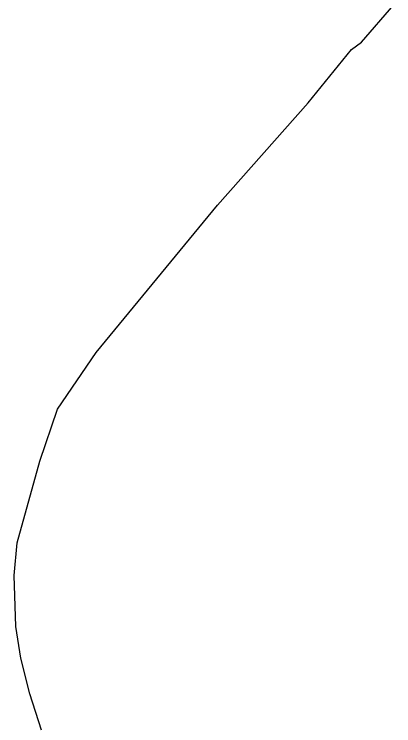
# Model space of a CAD drawing. Header units: metres. Extents: x 267365 to 277461, y 2088854 to 2108025.
# Drawn here: x 268641 to 269924, y 2091251 to 2093658 of the extents above; entities that cross this region are included whole.
import ezdxf

# ---------------------------------------------------------------- set-up
doc = ezdxf.new("R2010")
doc.units = ezdxf.units.M
doc.layers.add('village', color=3, linetype='Continuous')

msp = doc.modelspace()

# ---------------------------------------------------------------- linework, layer by layer
at = {"layer": 'village', "color": 3}
for p, q in [((269815.2, 2093563.1), (269924, 2093689.4)), ((269781.7, 2093538.1), (269815.2, 2093563.1)), ((269635.2, 2093357.5), (269781.7, 2093538.1)), ((269328.6, 2093011.9), (269635.2, 2093357.5)), ((268917.8, 2092513.1), (269328.6, 2093011.9)), ((268787.1, 2092321.5), (268917.8, 2092513.1)), ((268727.9, 2092146.1), (268787.1, 2092321.5)), ((268651.7, 2091869.6), (268727.9, 2092146.1)), ((268641.4, 2091759.7), (268651.7, 2091869.6)), ((268647.2, 2091587.1), (268641.4, 2091759.7)), ((268663.8, 2091479.6), (268647.2, 2091587.1)), ((268693.9, 2091358.8), (268663.8, 2091479.6)), ((268733, 2091235.8), (268693.9, 2091358.8))]:
    msp.add_line(p, q, dxfattribs=at)

doc.saveas('drawing.dxf')
